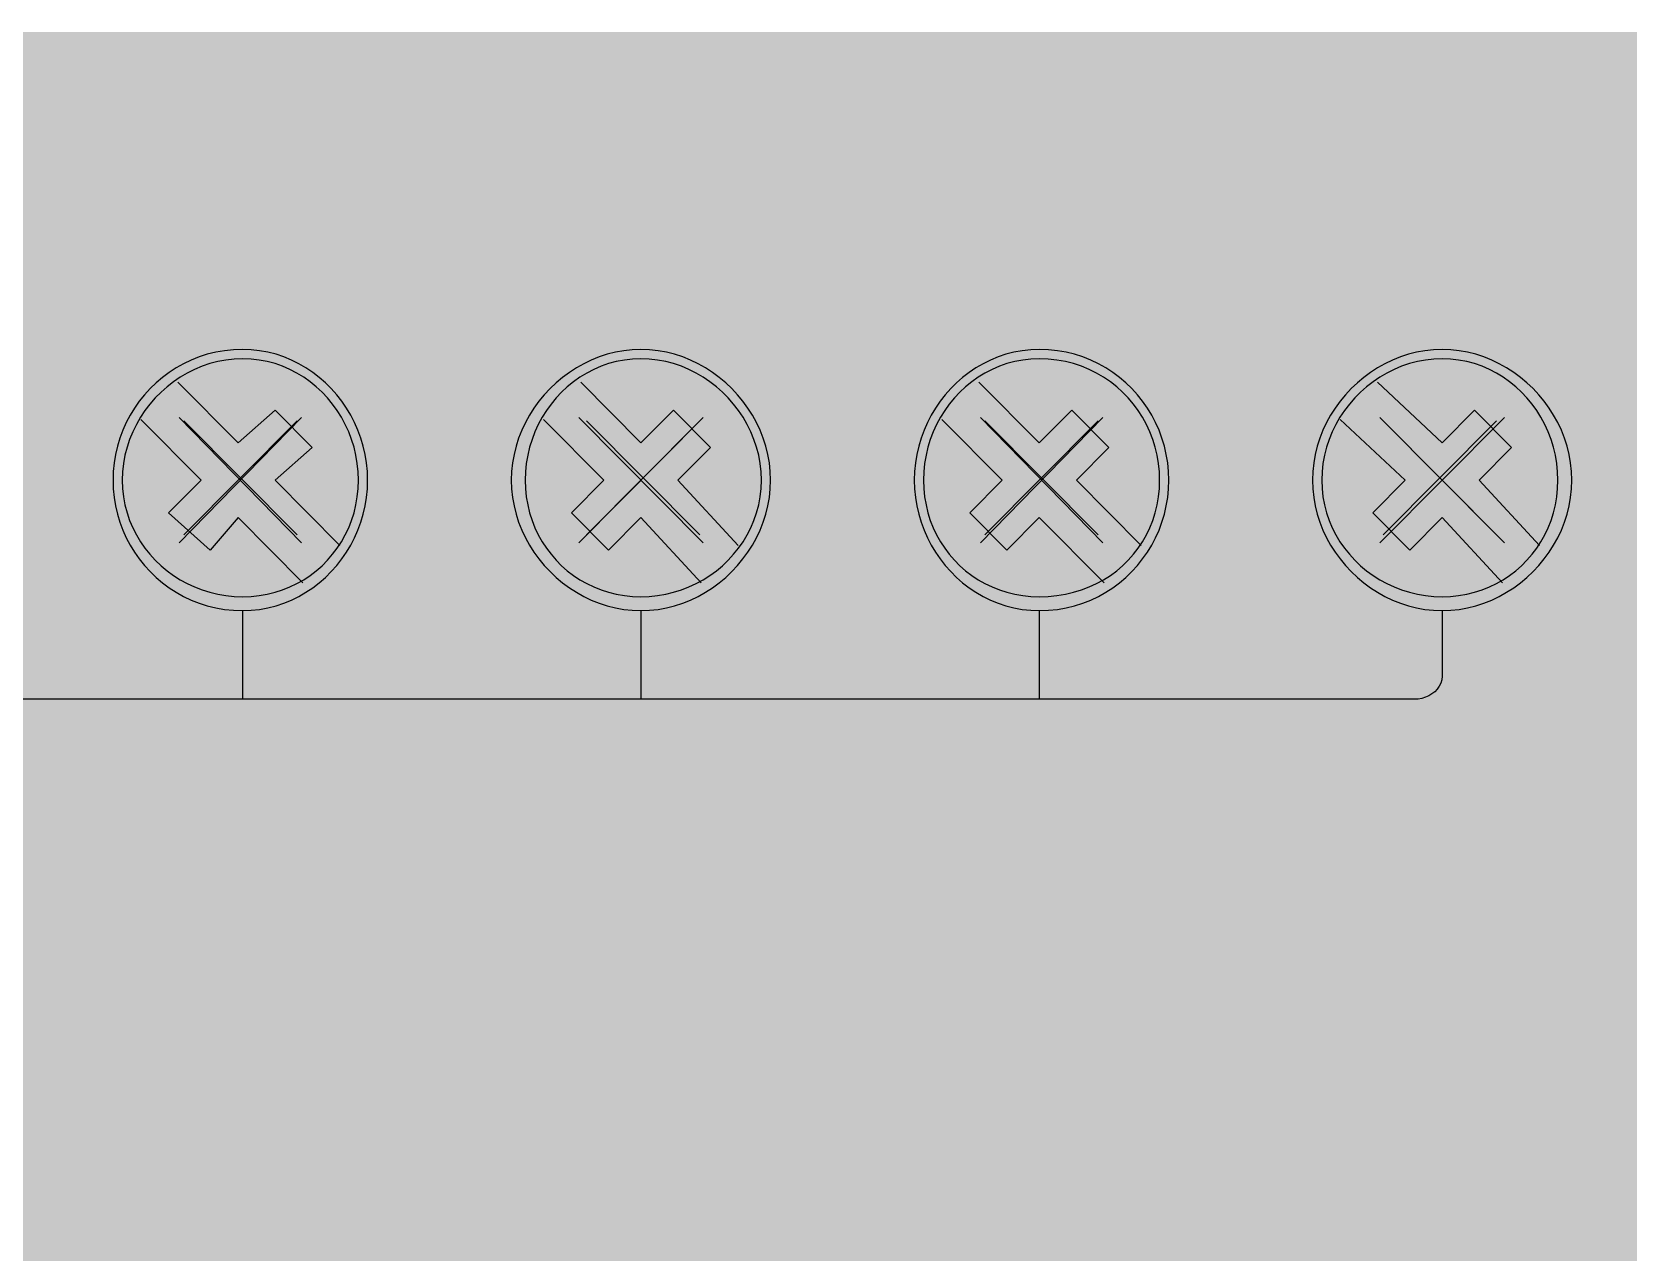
# Model space of a CAD drawing. Header units: millimetres. Extents: x 0 to 966, y -664 to 90.
# Drawn here: x 535.44 to 566.23, y -323.53 to -300 of the extents above; entities that cross this region are included whole.
import ezdxf

# ---------------------------------------------------------------- set-up
doc = ezdxf.new("R2010")
doc.units = ezdxf.units.MM
for name, color, linetype in [('HDL_BODY', 7, 'Continuous'), ('HDL_COLOUR', 7, 'Continuous'), ('HDL_DETAIL', 7, 'Continuous'), ('HDL_PRINT', 7, 'Continuous')]:
    doc.layers.add(name, color=color, linetype=linetype)

# ---------------------------------------------------------------- blocks, each defined once
blk = doc.blocks.new('M_DM06.1_FRONT')
at = {"layer": 'HDL_BODY', "true_color": 0x202126}
blk.add_hatch(color=250, dxfattribs=at).paths.add_polyline_path([(0, 0), (216, 0), (216, 90), (0, 90)])
at = {"layer": 'HDL_BODY', "true_color": 0x2a2a30}
blk.add_hatch(color=250, dxfattribs=at).paths.add_polyline_path([(0.4, 20.52), (215.6, 20.52), (215.6, 68.31), (0.4, 68.31)])
at = {"layer": 'HDL_COLOUR', "true_color": 0x1a332c}
for points in [[(41.919, 81.355), (41.914, 81.523), (41.897, 81.688), (41.871, 81.851), (41.834, 82.011), (41.787, 82.167), (41.731, 82.319), (41.666, 82.466), (41.592, 82.609), (41.51, 82.746), (41.42, 82.877), (41.322, 83.003), (41.216, 83.122), (41.104, 83.233), (40.985, 83.337), (40.86, 83.434), (40.729, 83.522), (40.592, 83.601), (40.45, 83.671), (40.303, 83.732), (40.152, 83.782), (39.996, 83.822), (39.836, 83.851), (39.673, 83.869), (39.507, 83.875), (39.33, 83.869), (39.158, 83.851), (38.989, 83.822), (38.826, 83.782), (38.667, 83.732), (38.514, 83.671), (38.366, 83.601), (38.224, 83.522), (38.088, 83.434), (37.959, 83.337), (37.837, 83.233), (37.721, 83.122), (37.614, 83.003), (37.514, 82.877), (37.422, 82.746), (37.338, 82.609), (37.263, 82.466), (37.197, 82.319), (37.141, 82.167), (37.093, 82.011), (37.056, 81.851), (37.029, 81.688), (37.013, 81.523), (37.008, 81.355), (37.013, 81.187), (37.029, 81.022), (37.056, 80.86), (37.093, 80.7), (37.141, 80.544), (37.197, 80.393), (37.263, 80.245), (37.338, 80.103), (37.422, 79.966), (37.514, 79.834), (37.614, 79.709), (37.721, 79.591), (37.837, 79.479), (37.959, 79.375), (38.088, 79.279), (38.224, 79.191), (38.366, 79.111), (38.514, 79.041), (38.667, 78.981), (38.826, 78.93), (38.989, 78.89), (39.158, 78.861), (39.33, 78.844), (39.507, 78.838), (39.673, 78.844), (39.836, 78.861), (39.996, 78.89), (40.152, 78.93), (40.303, 78.981), (40.45, 79.041), (40.592, 79.111), (40.729, 79.191), (40.86, 79.279), (40.985, 79.375), (41.104, 79.479), (41.216, 79.591), (41.322, 79.709), (41.42, 79.834), (41.51, 79.966), (41.592, 80.103), (41.666, 80.245), (41.731, 80.393), (41.787, 80.544), (41.834, 80.7), (41.871, 80.86), (41.897, 81.022), (41.914, 81.187), (41.919, 81.355)], [(49.692, 81.355), (49.686, 81.523), (49.669, 81.688), (49.64, 81.851), (49.6, 82.011), (49.55, 82.167), (49.49, 82.319), (49.42, 82.466), (49.342, 82.609), (49.254, 82.746), (49.159, 82.877), (49.055, 83.003), (48.944, 83.122), (48.826, 83.233), (48.702, 83.337), (48.571, 83.434), (48.435, 83.522), (48.293, 83.601), (48.147, 83.671), (47.996, 83.732), (47.841, 83.782), (47.683, 83.822), (47.521, 83.851), (47.356, 83.869), (47.19, 83.875), (47.023, 83.869), (46.859, 83.851), (46.698, 83.822), (46.54, 83.782), (46.385, 83.732), (46.234, 83.671), (46.088, 83.601), (45.947, 83.522), (45.811, 83.434), (45.68, 83.337), (45.556, 83.233), (45.438, 83.122), (45.327, 83.003), (45.224, 82.877), (45.128, 82.746), (45.041, 82.609), (44.962, 82.466), (44.893, 82.319), (44.832, 82.167), (44.782, 82.011), (44.743, 81.851), (44.714, 81.688), (44.696, 81.523), (44.69, 81.355), (44.696, 81.187), (44.714, 81.022), (44.743, 80.86), (44.782, 80.7), (44.832, 80.544), (44.893, 80.393), (44.962, 80.245), (45.041, 80.103), (45.128, 79.966), (45.224, 79.834), (45.327, 79.709), (45.438, 79.591), (45.556, 79.479), (45.68, 79.375), (45.811, 79.279), (45.947, 79.191), (46.088, 79.111), (46.234, 79.041), (46.385, 78.981), (46.54, 78.93), (46.698, 78.89), (46.859, 78.861), (47.023, 78.844), (47.19, 78.838), (47.356, 78.844), (47.521, 78.861), (47.683, 78.89), (47.841, 78.93), (47.996, 78.981), (48.147, 79.041), (48.293, 79.111), (48.435, 79.191), (48.571, 79.279), (48.702, 79.375), (48.826, 79.479), (48.944, 79.591), (49.055, 79.709), (49.159, 79.834), (49.254, 79.966), (49.342, 80.103), (49.42, 80.245), (49.49, 80.393), (49.55, 80.544), (49.6, 80.7), (49.64, 80.86), (49.669, 81.022), (49.686, 81.187), (49.692, 81.355)], [(57.375, 81.355), (57.369, 81.523), (57.353, 81.688), (57.326, 81.851), (57.289, 82.011), (57.242, 82.167), (57.185, 82.319), (57.119, 82.466), (57.045, 82.609), (56.961, 82.746), (56.869, 82.877), (56.769, 83.003), (56.661, 83.122), (56.546, 83.233), (56.424, 83.337), (56.294, 83.434), (56.159, 83.522), (56.017, 83.601), (55.869, 83.671), (55.716, 83.732), (55.557, 83.782), (55.393, 83.822), (55.225, 83.851), (55.052, 83.869), (54.875, 83.875), (54.709, 83.869), (54.546, 83.851), (54.387, 83.822), (54.231, 83.782), (54.079, 83.732), (53.932, 83.671), (53.79, 83.601), (53.654, 83.522), (53.523, 83.434), (53.397, 83.337), (53.278, 83.233), (53.166, 83.122), (53.061, 83.003), (52.963, 82.877), (52.873, 82.746), (52.791, 82.609), (52.717, 82.466), (52.652, 82.319), (52.595, 82.167), (52.549, 82.011), (52.512, 81.851), (52.485, 81.688), (52.469, 81.523), (52.463, 81.355), (52.469, 81.187), (52.485, 81.022), (52.512, 80.86), (52.549, 80.7), (52.595, 80.544), (52.652, 80.393), (52.717, 80.245), (52.791, 80.103), (52.873, 79.966), (52.963, 79.834), (53.061, 79.709), (53.166, 79.591), (53.278, 79.479), (53.397, 79.375), (53.523, 79.279), (53.654, 79.191), (53.79, 79.111), (53.932, 79.041), (54.079, 78.981), (54.231, 78.93), (54.387, 78.89), (54.546, 78.861), (54.709, 78.844), (54.875, 78.838), (55.052, 78.844), (55.225, 78.861), (55.393, 78.89), (55.557, 78.93), (55.716, 78.981), (55.869, 79.041), (56.017, 79.111), (56.159, 79.191), (56.294, 79.279), (56.424, 79.375), (56.546, 79.479), (56.661, 79.591), (56.769, 79.709), (56.869, 79.834), (56.961, 79.966), (57.045, 80.103), (57.119, 80.245), (57.185, 80.393), (57.242, 80.544), (57.289, 80.7), (57.326, 80.86), (57.353, 81.022), (57.369, 81.187), (57.375, 81.355)], [(65.148, 81.355), (65.142, 81.523), (65.124, 81.688), (65.096, 81.851), (65.056, 82.011), (65.006, 82.167), (64.946, 82.319), (64.876, 82.466), (64.797, 82.609), (64.71, 82.746), (64.614, 82.877), (64.511, 83.003), (64.4, 83.122), (64.282, 83.233), (64.158, 83.337), (64.027, 83.434), (63.891, 83.522), (63.749, 83.601), (63.603, 83.671), (63.452, 83.732), (63.297, 83.782), (63.138, 83.822), (62.977, 83.851), (62.812, 83.869), (62.646, 83.875), (62.479, 83.869), (62.315, 83.851), (62.154, 83.822), (61.996, 83.782), (61.841, 83.732), (61.69, 83.671), (61.544, 83.601), (61.402, 83.522), (61.266, 83.434), (61.136, 83.337), (61.011, 83.233), (60.894, 83.122), (60.783, 83.003), (60.679, 82.877), (60.584, 82.746), (60.496, 82.609), (60.418, 82.466), (60.348, 82.319), (60.288, 82.167), (60.238, 82.011), (60.198, 81.851), (60.17, 81.688), (60.152, 81.523), (60.146, 81.355), (60.152, 81.187), (60.17, 81.022), (60.198, 80.86), (60.238, 80.7), (60.288, 80.544), (60.348, 80.393), (60.418, 80.245), (60.496, 80.103), (60.584, 79.966), (60.679, 79.834), (60.783, 79.709), (60.894, 79.591), (61.011, 79.479), (61.136, 79.375), (61.266, 79.279), (61.402, 79.191), (61.544, 79.111), (61.69, 79.041), (61.841, 78.981), (61.996, 78.93), (62.154, 78.89), (62.315, 78.861), (62.479, 78.844), (62.646, 78.838), (62.812, 78.844), (62.977, 78.861), (63.138, 78.89), (63.297, 78.93), (63.452, 78.981), (63.603, 79.041), (63.749, 79.111), (63.891, 79.191), (64.027, 79.279), (64.158, 79.375), (64.282, 79.479), (64.4, 79.591), (64.511, 79.709), (64.614, 79.834), (64.71, 79.966), (64.797, 80.103), (64.876, 80.245), (64.946, 80.393), (65.006, 80.544), (65.056, 80.7), (65.096, 80.86), (65.124, 81.022), (65.142, 81.187), (65.148, 81.355)], [(41.741, 81.355), (41.736, 81.518), (41.72, 81.679), (41.693, 81.837), (41.656, 81.991), (41.609, 82.142), (41.553, 82.288), (41.488, 82.43), (41.415, 82.567), (41.333, 82.698), (41.243, 82.823), (41.145, 82.941), (41.04, 83.053), (40.928, 83.157), (40.81, 83.253), (40.685, 83.341), (40.555, 83.421), (40.419, 83.491), (40.278, 83.552), (40.132, 83.602), (39.982, 83.643), (39.827, 83.672), (39.669, 83.69), (39.507, 83.696), (39.345, 83.69), (39.185, 83.672), (39.029, 83.643), (38.875, 83.602), (38.726, 83.552), (38.581, 83.491), (38.44, 83.421), (38.305, 83.341), (38.175, 83.253), (38.051, 83.157), (37.933, 83.053), (37.823, 82.941), (37.719, 82.823), (37.624, 82.698), (37.537, 82.567), (37.458, 82.43), (37.388, 82.288), (37.328, 82.142), (37.278, 81.991), (37.238, 81.837), (37.209, 81.679), (37.191, 81.518), (37.185, 81.355), (37.191, 81.192), (37.209, 81.033), (37.238, 80.877), (37.278, 80.726), (37.328, 80.579), (37.388, 80.437), (37.458, 80.3), (37.537, 80.168), (37.624, 80.043), (37.719, 79.924), (37.823, 79.811), (37.933, 79.705), (38.051, 79.607), (38.175, 79.516), (38.305, 79.434), (38.44, 79.36), (38.581, 79.294), (38.726, 79.238), (38.875, 79.191), (39.029, 79.154), (39.185, 79.127), (39.345, 79.11), (39.507, 79.105), (39.669, 79.11), (39.827, 79.127), (39.982, 79.154), (40.132, 79.191), (40.278, 79.238), (40.419, 79.294), (40.555, 79.36), (40.685, 79.434), (40.81, 79.516), (40.928, 79.607), (41.04, 79.705), (41.145, 79.811), (41.243, 79.924), (41.333, 80.043), (41.415, 80.168), (41.488, 80.3), (41.553, 80.437), (41.609, 80.579), (41.656, 80.726), (41.693, 80.877), (41.72, 81.033), (41.736, 81.192), (41.741, 81.355)], [(49.514, 81.355), (49.508, 81.518), (49.491, 81.679), (49.462, 81.837), (49.422, 81.991), (49.371, 82.142), (49.311, 82.288), (49.241, 82.43), (49.163, 82.567), (49.075, 82.698), (48.979, 82.823), (48.876, 82.941), (48.765, 83.053), (48.647, 83.157), (48.523, 83.253), (48.393, 83.341), (48.258, 83.421), (48.117, 83.491), (47.971, 83.552), (47.822, 83.602), (47.668, 83.643), (47.512, 83.672), (47.352, 83.69), (47.19, 83.696), (47.029, 83.69), (46.871, 83.672), (46.716, 83.643), (46.566, 83.602), (46.421, 83.552), (46.28, 83.491), (46.144, 83.421), (46.014, 83.341), (45.889, 83.253), (45.771, 83.157), (45.659, 83.053), (45.555, 82.941), (45.457, 82.823), (45.367, 82.698), (45.285, 82.567), (45.211, 82.43), (45.147, 82.288), (45.091, 82.142), (45.044, 81.991), (45.007, 81.837), (44.98, 81.679), (44.964, 81.518), (44.959, 81.355), (44.964, 81.192), (44.98, 81.033), (45.007, 80.877), (45.044, 80.726), (45.091, 80.579), (45.147, 80.437), (45.211, 80.3), (45.285, 80.168), (45.367, 80.043), (45.457, 79.924), (45.555, 79.811), (45.659, 79.705), (45.771, 79.607), (45.889, 79.516), (46.014, 79.434), (46.144, 79.36), (46.28, 79.294), (46.421, 79.238), (46.566, 79.191), (46.716, 79.154), (46.871, 79.127), (47.029, 79.11), (47.19, 79.105), (47.352, 79.11), (47.512, 79.127), (47.668, 79.154), (47.822, 79.191), (47.971, 79.238), (48.117, 79.294), (48.258, 79.36), (48.393, 79.434), (48.523, 79.516), (48.647, 79.607), (48.765, 79.705), (48.876, 79.811), (48.979, 79.924), (49.075, 80.043), (49.163, 80.168), (49.241, 80.3), (49.311, 80.437), (49.371, 80.579), (49.422, 80.726), (49.462, 80.877), (49.491, 81.033), (49.508, 81.192), (49.514, 81.355)], [(57.197, 81.355), (57.192, 81.518), (57.175, 81.679), (57.148, 81.837), (57.111, 81.991), (57.064, 82.142), (57.008, 82.288), (56.942, 82.43), (56.867, 82.567), (56.783, 82.698), (56.691, 82.823), (56.591, 82.941), (56.483, 83.053), (56.368, 83.157), (56.246, 83.253), (56.117, 83.341), (55.981, 83.421), (55.839, 83.491), (55.692, 83.552), (55.538, 83.602), (55.38, 83.643), (55.216, 83.672), (55.048, 83.69), (54.875, 83.696), (54.714, 83.69), (54.556, 83.672), (54.401, 83.643), (54.251, 83.602), (54.105, 83.552), (53.964, 83.491), (53.828, 83.421), (53.697, 83.341), (53.573, 83.253), (53.454, 83.157), (53.342, 83.053), (53.238, 82.941), (53.14, 82.823), (53.05, 82.698), (52.968, 82.567), (52.894, 82.43), (52.829, 82.288), (52.773, 82.142), (52.727, 81.991), (52.69, 81.837), (52.663, 81.679), (52.647, 81.518), (52.641, 81.355), (52.647, 81.192), (52.663, 81.033), (52.69, 80.877), (52.727, 80.726), (52.773, 80.579), (52.829, 80.437), (52.894, 80.3), (52.968, 80.168), (53.05, 80.043), (53.14, 79.924), (53.238, 79.811), (53.342, 79.705), (53.454, 79.607), (53.573, 79.516), (53.697, 79.434), (53.828, 79.36), (53.964, 79.294), (54.105, 79.238), (54.251, 79.191), (54.401, 79.154), (54.556, 79.127), (54.714, 79.11), (54.875, 79.105), (55.048, 79.11), (55.216, 79.127), (55.38, 79.154), (55.538, 79.191), (55.692, 79.238), (55.839, 79.294), (55.981, 79.36), (56.117, 79.434), (56.246, 79.516), (56.368, 79.607), (56.483, 79.705), (56.591, 79.811), (56.691, 79.924), (56.783, 80.043), (56.867, 80.168), (56.942, 80.3), (57.008, 80.437), (57.064, 80.579), (57.111, 80.726), (57.148, 80.877), (57.175, 81.033), (57.192, 81.192), (57.197, 81.355)], [(64.88, 81.355), (64.874, 81.518), (64.858, 81.679), (64.831, 81.837), (64.794, 81.991), (64.748, 82.142), (64.692, 82.288), (64.627, 82.43), (64.553, 82.567), (64.471, 82.698), (64.381, 82.823), (64.283, 82.941), (64.179, 83.053), (64.067, 83.157), (63.948, 83.253), (63.824, 83.341), (63.693, 83.421), (63.557, 83.491), (63.416, 83.552), (63.27, 83.602), (63.12, 83.643), (62.965, 83.672), (62.807, 83.69), (62.646, 83.696), (62.484, 83.69), (62.324, 83.672), (62.168, 83.643), (62.015, 83.602), (61.865, 83.552), (61.72, 83.491), (61.58, 83.421), (61.444, 83.341), (61.314, 83.253), (61.19, 83.157), (61.073, 83.053), (60.962, 82.941), (60.859, 82.823), (60.763, 82.698), (60.676, 82.567), (60.597, 82.43), (60.527, 82.288), (60.467, 82.142), (60.416, 81.991), (60.377, 81.837), (60.348, 81.679), (60.33, 81.518), (60.324, 81.355), (60.33, 81.192), (60.348, 81.033), (60.377, 80.877), (60.416, 80.726), (60.467, 80.579), (60.527, 80.437), (60.597, 80.3), (60.676, 80.168), (60.763, 80.043), (60.859, 79.924), (60.962, 79.811), (61.073, 79.705), (61.19, 79.607), (61.314, 79.516), (61.444, 79.434), (61.58, 79.36), (61.72, 79.294), (61.865, 79.238), (62.015, 79.191), (62.168, 79.154), (62.324, 79.127), (62.484, 79.11), (62.646, 79.105), (62.807, 79.11), (62.965, 79.127), (63.12, 79.154), (63.27, 79.191), (63.416, 79.238), (63.557, 79.294), (63.693, 79.36), (63.824, 79.434), (63.948, 79.516), (64.067, 79.607), (64.179, 79.705), (64.283, 79.811), (64.381, 79.924), (64.471, 80.043), (64.553, 80.168), (64.627, 80.3), (64.692, 80.437), (64.748, 80.579), (64.794, 80.726), (64.831, 80.877), (64.858, 81.033), (64.874, 81.192), (64.88, 81.355)]]:
    blk.add_hatch(color=250, dxfattribs=at).paths.add_polyline_path(points)
at = {"layer": 'HDL_COLOUR', "true_color": 0x9ea4a8}
for points in [[(41.183, 81.356), (41.168, 81.586), (41.124, 81.813), (41.052, 82.031), (40.952, 82.238), (40.827, 82.43), (40.679, 82.603), (40.51, 82.755), (40.323, 82.883), (40.121, 82.985), (39.908, 83.059), (39.688, 83.104), (39.463, 83.119), (39.239, 83.104), (39.019, 83.059), (38.806, 82.985), (38.604, 82.883), (38.417, 82.755), (38.248, 82.603), (38.1, 82.43), (37.975, 82.238), (37.875, 82.031), (37.803, 81.813), (37.759, 81.586), (37.744, 81.356), (37.759, 81.126), (37.803, 80.9), (37.875, 80.682), (37.975, 80.475), (38.1, 80.283), (38.248, 80.11), (38.417, 79.958), (38.604, 79.829), (38.806, 79.727), (39.019, 79.653), (39.239, 79.608), (39.463, 79.593), (39.688, 79.608), (39.908, 79.653), (40.121, 79.727), (40.323, 79.829), (40.51, 79.958), (40.679, 80.11), (40.827, 80.283), (40.952, 80.475), (41.052, 80.682), (41.124, 80.9), (41.168, 81.126)], [(41.058, 81.4), (41.044, 81.61), (41.004, 81.816), (40.937, 82.015), (40.844, 82.204), (40.728, 82.378), (40.591, 82.537), (40.434, 82.675), (40.261, 82.792), (40.074, 82.885), (39.876, 82.952), (39.672, 82.993), (39.463, 83.007), (39.255, 82.993), (39.051, 82.952), (38.853, 82.885), (38.666, 82.792), (38.493, 82.675), (38.336, 82.537), (38.198, 82.378), (38.083, 82.204), (37.99, 82.015), (37.923, 81.816), (37.883, 81.61), (37.869, 81.4), (37.883, 81.191), (37.923, 80.984), (37.99, 80.785), (38.083, 80.597), (38.198, 80.422), (38.336, 80.264), (38.493, 80.126), (38.666, 80.009), (38.853, 79.916), (39.051, 79.848), (39.255, 79.807), (39.463, 79.793), (39.672, 79.807), (39.876, 79.848), (40.074, 79.916), (40.261, 80.009), (40.434, 80.126), (40.591, 80.264), (40.728, 80.422), (40.844, 80.597), (40.937, 80.785), (41.004, 80.984), (41.044, 81.191)], [(48.942, 81.356), (48.927, 81.586), (48.882, 81.813), (48.809, 82.031), (48.707, 82.238), (48.58, 82.43), (48.429, 82.603), (48.257, 82.755), (48.067, 82.883), (47.861, 82.985), (47.644, 83.059), (47.42, 83.104), (47.191, 83.119), (46.963, 83.104), (46.738, 83.059), (46.521, 82.985), (46.316, 82.883), (46.125, 82.755), (45.953, 82.603), (45.802, 82.43), (45.675, 82.238), (45.574, 82.031), (45.5, 81.813), (45.456, 81.586), (45.441, 81.356), (45.456, 81.126), (45.5, 80.9), (45.574, 80.682), (45.675, 80.475), (45.802, 80.283), (45.953, 80.11), (46.125, 79.958), (46.316, 79.829), (46.521, 79.727), (46.738, 79.653), (46.963, 79.608), (47.191, 79.593), (47.42, 79.608), (47.644, 79.653), (47.861, 79.727), (48.067, 79.829), (48.257, 79.958), (48.429, 80.11), (48.58, 80.283), (48.707, 80.475), (48.809, 80.682), (48.882, 80.9), (48.927, 81.126)], [(48.831, 81.4), (48.817, 81.61), (48.777, 81.816), (48.71, 82.015), (48.617, 82.204), (48.502, 82.378), (48.364, 82.537), (48.207, 82.675), (48.034, 82.792), (47.847, 82.885), (47.649, 82.952), (47.445, 82.993), (47.237, 83.007), (47.028, 82.993), (46.824, 82.952), (46.626, 82.885), (46.439, 82.792), (46.266, 82.675), (46.109, 82.537), (45.971, 82.378), (45.856, 82.204), (45.763, 82.015), (45.696, 81.816), (45.656, 81.61), (45.642, 81.4), (45.656, 81.191), (45.696, 80.984), (45.763, 80.785), (45.856, 80.597), (45.971, 80.422), (46.109, 80.264), (46.266, 80.126), (46.439, 80.009), (46.626, 79.916), (46.824, 79.848), (47.028, 79.807), (47.237, 79.793), (47.445, 79.807), (47.649, 79.848), (47.847, 79.916), (48.034, 80.009), (48.207, 80.126), (48.364, 80.264), (48.502, 80.422), (48.617, 80.597), (48.71, 80.785), (48.777, 80.984), (48.817, 81.191)], [(56.638, 81.356), (56.624, 81.586), (56.58, 81.813), (56.507, 82.031), (56.408, 82.238), (56.283, 82.43), (56.135, 82.603), (55.966, 82.755), (55.779, 82.883), (55.577, 82.985), (55.364, 83.059), (55.144, 83.104), (54.919, 83.119), (54.695, 83.104), (54.474, 83.059), (54.261, 82.985), (54.06, 82.883), (53.873, 82.755), (53.704, 82.603), (53.555, 82.43), (53.43, 82.238), (53.331, 82.031), (53.259, 81.813), (53.215, 81.586), (53.2, 81.356), (53.215, 81.126), (53.259, 80.9), (53.331, 80.682), (53.43, 80.475), (53.555, 80.283), (53.704, 80.11), (53.873, 79.958), (54.06, 79.829), (54.261, 79.727), (54.474, 79.653), (54.695, 79.608), (54.919, 79.593), (55.144, 79.608), (55.364, 79.653), (55.577, 79.727), (55.779, 79.829), (55.966, 79.958), (56.135, 80.11), (56.283, 80.283), (56.408, 80.475), (56.507, 80.682), (56.58, 80.9), (56.624, 81.126)], [(56.514, 81.4), (56.5, 81.61), (56.459, 81.816), (56.392, 82.015), (56.3, 82.204), (56.184, 82.378), (56.047, 82.537), (55.89, 82.675), (55.716, 82.792), (55.529, 82.885), (55.332, 82.952), (55.127, 82.993), (54.919, 83.007), (54.711, 82.993), (54.506, 82.952), (54.309, 82.885), (54.122, 82.792), (53.948, 82.675), (53.792, 82.537), (53.654, 82.378), (53.538, 82.204), (53.446, 82.015), (53.379, 81.816), (53.338, 81.61), (53.325, 81.4), (53.338, 81.191), (53.379, 80.984), (53.446, 80.785), (53.538, 80.597), (53.654, 80.422), (53.792, 80.264), (53.948, 80.126), (54.122, 80.009), (54.309, 79.916), (54.506, 79.848), (54.711, 79.807), (54.919, 79.793), (55.127, 79.807), (55.332, 79.848), (55.529, 79.916), (55.716, 80.009), (55.89, 80.126), (56.047, 80.264), (56.184, 80.422), (56.3, 80.597), (56.392, 80.785), (56.459, 80.984), (56.5, 81.191)], [(64.398, 81.356), (64.383, 81.586), (64.338, 81.813), (64.264, 82.031), (64.163, 82.238), (64.036, 82.43), (63.885, 82.603), (63.713, 82.755), (63.522, 82.883), (63.317, 82.985), (63.1, 83.059), (62.876, 83.104), (62.647, 83.119), (62.418, 83.104), (62.194, 83.059), (61.977, 82.985), (61.772, 82.883), (61.581, 82.755), (61.409, 82.603), (61.258, 82.43), (61.131, 82.238), (61.03, 82.031), (60.956, 81.813), (60.911, 81.586), (60.896, 81.356), (60.911, 81.126), (60.956, 80.9), (61.03, 80.682), (61.131, 80.475), (61.258, 80.283), (61.409, 80.11), (61.581, 79.958), (61.772, 79.829), (61.977, 79.727), (62.194, 79.653), (62.418, 79.608), (62.647, 79.593), (62.876, 79.608), (63.1, 79.653), (63.317, 79.727), (63.522, 79.829), (63.713, 79.958), (63.885, 80.11), (64.036, 80.283), (64.163, 80.475), (64.264, 80.682), (64.338, 80.9), (64.383, 81.126)], [(64.196, 81.4), (64.183, 81.61), (64.142, 81.816), (64.075, 82.015), (63.983, 82.204), (63.867, 82.378), (63.729, 82.537), (63.572, 82.675), (63.399, 82.792), (63.212, 82.885), (63.014, 82.952), (62.81, 82.993), (62.602, 83.007), (62.394, 82.993), (62.189, 82.952), (61.992, 82.885), (61.804, 82.792), (61.631, 82.675), (61.474, 82.537), (61.337, 82.378), (61.221, 82.204), (61.129, 82.015), (61.062, 81.816), (61.021, 81.61), (61.007, 81.4), (61.021, 81.191), (61.062, 80.984), (61.129, 80.785), (61.221, 80.597), (61.337, 80.422), (61.474, 80.264), (61.631, 80.126), (61.804, 80.009), (61.992, 79.916), (62.189, 79.848), (62.394, 79.807), (62.602, 79.793), (62.81, 79.807), (63.014, 79.848), (63.212, 79.916), (63.399, 80.009), (63.572, 80.126), (63.729, 80.264), (63.867, 80.422), (63.983, 80.597), (64.075, 80.785), (64.142, 80.984), (64.183, 81.191)]]:
    blk.add_hatch(color=253, dxfattribs=at).paths.add_polyline_path(points)
at = {"layer": 'HDL_PRINT', "true_color": 0xdee1e9}
h = blk.add_hatch(color=254, dxfattribs=at)
h.paths.add_polyline_path([(35.934, 73.979), (36.739, 76.047), (37.008, 76.047), (37.9, 73.979), (37.541, 73.979), (37.276, 74.608), (36.471, 74.608), (36.203, 73.979), (35.934, 73.979)])
h.paths.add_polyline_path([(36.558, 74.787), (37.276, 74.787), (37.008, 75.419), (36.978, 75.456), (36.954, 75.499), (36.934, 75.547), (36.917, 75.597), (36.9, 75.647), (36.88, 75.695), (36.857, 75.739), (36.827, 75.777), (36.827, 75.739), (36.825, 75.695), (36.822, 75.647), (36.816, 75.597), (36.805, 75.547), (36.79, 75.499), (36.768, 75.456), (36.739, 75.419), (36.558, 74.787)])
for points in [[(38.168, 73.888), (38.793, 76.047), (38.97, 76.047), (38.437, 73.888), (38.168, 73.888)], [(41.383, 73.888), (42.01, 76.047), (42.188, 76.047), (41.563, 73.888), (41.383, 73.888)], [(44.154, 74.699), (44.422, 74.608), (44.395, 74.554), (44.367, 74.5), (44.339, 74.446), (44.309, 74.392), (44.276, 74.338), (44.241, 74.284), (44.203, 74.229), (44.161, 74.175), (44.115, 74.121), (44.063, 74.067), (44.03, 74.038), (43.991, 74.009), (43.945, 73.982), (43.892, 73.957), (43.832, 73.934), (43.766, 73.915), (43.694, 73.901), (43.615, 73.892), (43.529, 73.888), (43.469, 73.892), (43.409, 73.901), (43.349, 73.915), (43.29, 73.934), (43.23, 73.957), (43.171, 73.982), (43.111, 74.009), (43.052, 74.038), (42.993, 74.067), (42.959, 74.102), (42.925, 74.137), (42.892, 74.174), (42.859, 74.214), (42.825, 74.258), (42.792, 74.308), (42.758, 74.365), (42.724, 74.429), (42.694, 74.489), (42.665, 74.548), (42.638, 74.608), (42.613, 74.668), (42.591, 74.727), (42.572, 74.787), (42.558, 74.847), (42.55, 74.907), (42.546, 74.966), (42.549, 75.045), (42.556, 75.119), (42.568, 75.188), (42.583, 75.254), (42.601, 75.316), (42.623, 75.376), (42.646, 75.434), (42.671, 75.489), (42.697, 75.544), (42.724, 75.598), (42.755, 75.63), (42.785, 75.668), (42.817, 75.71), (42.851, 75.755), (42.888, 75.799), (42.929, 75.844), (42.974, 75.886), (43.024, 75.924), (43.08, 75.956), (43.118, 75.986), (43.163, 76.009), (43.214, 76.025), (43.271, 76.036), (43.332, 76.042), (43.396, 76.046), (43.462, 76.047), (43.529, 76.047), (43.612, 76.047), (43.683, 76.045), (43.746, 76.041), (43.803, 76.031), (43.855, 76.017), (43.905, 75.994), (43.955, 75.963), (44.007, 75.921), (44.063, 75.868), (44.12, 75.837), (44.17, 75.805), (44.213, 75.77), (44.249, 75.731), (44.279, 75.686), (44.302, 75.634), (44.318, 75.573), (44.328, 75.501), (44.331, 75.419), (44.063, 75.419), (44.058, 75.461), (44.044, 75.51), (44.022, 75.561), (43.993, 75.608), (43.96, 75.648), (43.924, 75.676), (43.885, 75.686), (43.851, 75.72), (43.816, 75.753), (43.78, 75.784), (43.74, 75.811), (43.696, 75.834), (43.647, 75.852), (43.592, 75.864), (43.529, 75.868), (43.466, 75.864), (43.41, 75.852), (43.36, 75.834), (43.316, 75.811), (43.276, 75.784), (43.239, 75.753), (43.205, 75.72), (43.171, 75.686), (43.132, 75.648), (43.094, 75.61), (43.055, 75.572), (43.017, 75.533), (42.979, 75.495), (42.941, 75.457), (42.902, 75.419), (42.902, 75.354), (42.902, 75.297), (42.902, 75.244), (42.902, 75.192), (42.902, 75.141), (42.902, 75.088), (42.902, 75.031), (42.902, 74.966), (42.902, 74.929), (42.902, 74.885), (42.902, 74.833), (42.902, 74.777), (42.902, 74.716), (42.902, 74.652), (42.902, 74.585), (42.902, 74.517), (42.941, 74.479), (42.979, 74.441), (43.017, 74.402), (43.055, 74.364), (43.094, 74.325), (43.132, 74.286), (43.171, 74.247), (43.208, 74.218), (43.252, 74.196), (43.3, 74.18), (43.35, 74.17), (43.4, 74.163), (43.448, 74.16), (43.492, 74.159), (43.529, 74.159), (43.592, 74.162), (43.647, 74.172), (43.696, 74.187), (43.74, 74.203), (43.78, 74.219), (43.816, 74.233), (43.851, 74.243), (43.885, 74.247), (43.915, 74.28), (43.945, 74.32), (43.975, 74.364), (44.005, 74.413), (44.034, 74.465), (44.064, 74.521), (44.094, 74.579), (44.123, 74.639), (44.154, 74.699)], [(44.778, 73.888), (45.405, 76.047), (45.583, 76.047), (44.959, 73.888), (44.778, 73.888)], [(47.995, 73.888), (48.619, 76.047), (48.8, 76.047), (48.263, 73.888), (47.995, 73.888)], [(49.337, 73.979), (49.337, 76.047), (50.853, 76.047), (50.853, 75.777), (49.602, 75.777), (49.602, 75.148), (50.766, 75.148), (50.766, 74.878), (49.602, 74.878), (49.602, 74.247), (50.853, 74.247), (50.853, 73.979), (49.337, 73.979)], [(51.299, 73.888), (51.836, 76.047), (52.105, 76.047), (51.48, 73.888), (51.299, 73.888)], [(52.463, 73.979), (52.463, 76.047), (53.802, 76.047), (53.802, 75.777), (52.729, 75.777), (52.729, 75.148), (53.624, 75.148), (53.624, 74.878), (52.729, 74.878), (52.729, 73.979), (52.463, 73.979)]]:
    blk.add_hatch(color=254, dxfattribs=at).paths.add_polyline_path(points)
h = blk.add_hatch(color=254, dxfattribs=at)
h.paths.add_polyline_path([(39.42, 73.979), (39.42, 76.047), (40.222, 76.047), (40.285, 76.043), (40.341, 76.033), (40.391, 76.018), (40.435, 76.002), (40.475, 75.985), (40.512, 75.97), (40.547, 75.96), (40.581, 75.956), (40.618, 75.951), (40.656, 75.937), (40.694, 75.914), (40.733, 75.886), (40.771, 75.852), (40.81, 75.816), (40.849, 75.777), (40.854, 75.738), (40.866, 75.7), (40.883, 75.661), (40.902, 75.623), (40.919, 75.584), (40.932, 75.546), (40.936, 75.507), (40.932, 75.469), (40.919, 75.431), (40.902, 75.392), (40.883, 75.353), (40.866, 75.315), (40.854, 75.276), (40.849, 75.237), (40.819, 75.204), (40.794, 75.171), (40.771, 75.141), (40.748, 75.114), (40.72, 75.091), (40.685, 75.073), (40.639, 75.061), (40.581, 75.057), (40.643, 75.053), (40.699, 75.042), (40.748, 75.024), (40.792, 75.001), (40.832, 74.974), (40.869, 74.943), (40.903, 74.911), (40.936, 74.878), (40.94, 74.844), (40.95, 74.809), (40.965, 74.772), (40.982, 74.732), (40.998, 74.687), (41.013, 74.637), (41.023, 74.581), (41.027, 74.517), (41.027, 74.479), (41.025, 74.441), (41.02, 74.402), (41.01, 74.364), (40.994, 74.325), (40.97, 74.286), (40.936, 74.247), (40.929, 74.24), (40.91, 74.22), (40.881, 74.191), (40.845, 74.154), (40.803, 74.112), (40.758, 74.067), (40.751, 74.061), (40.732, 74.045), (40.702, 74.023), (40.666, 74.002), (40.624, 73.986), (40.581, 73.979), (40.542, 73.979), (40.502, 73.979), (40.458, 73.979), (40.41, 73.979), (40.356, 73.979), (40.294, 73.979), (40.222, 73.979), (39.42, 73.979)])
h.paths.add_polyline_path([(39.688, 75.148), (40.134, 75.148), (40.216, 75.148), (40.283, 75.148), (40.335, 75.148), (40.373, 75.148), (40.395, 75.148), (40.403, 75.148), (40.446, 75.186), (40.488, 75.21), (40.524, 75.226), (40.554, 75.233), (40.573, 75.236), (40.581, 75.237), (40.587, 75.282), (40.603, 75.324), (40.624, 75.362), (40.645, 75.392), (40.662, 75.412), (40.668, 75.419), (40.662, 75.463), (40.645, 75.504), (40.624, 75.541), (40.603, 75.571), (40.587, 75.591), (40.581, 75.598), (40.574, 75.635), (40.557, 75.663), (40.535, 75.686), (40.514, 75.71), (40.497, 75.738), (40.49, 75.777), (40.452, 75.777), (40.412, 75.777), (40.369, 75.777), (40.322, 75.777), (40.267, 75.777), (40.205, 75.777), (40.134, 75.777), (39.688, 75.777), (39.688, 75.148)])
h.paths.add_polyline_path([(39.688, 74.159), (40.222, 74.159), (40.267, 74.165), (40.309, 74.181), (40.346, 74.203), (40.376, 74.224), (40.396, 74.24), (40.403, 74.247), (40.455, 74.247), (40.503, 74.247), (40.543, 74.247), (40.57, 74.247), (40.581, 74.247), (40.587, 74.285), (40.603, 74.314), (40.624, 74.338), (40.645, 74.361), (40.662, 74.39), (40.668, 74.429), (40.758, 74.517), (40.753, 74.556), (40.741, 74.595), (40.723, 74.634), (40.704, 74.672), (40.686, 74.711), (40.673, 74.749), (40.668, 74.787), (40.661, 74.794), (40.642, 74.811), (40.613, 74.833), (40.576, 74.855), (40.535, 74.872), (40.49, 74.878), (40.446, 74.878), (40.402, 74.878), (40.357, 74.878), (40.312, 74.878), (40.267, 74.878), (40.222, 74.878), (39.688, 74.878), (39.688, 74.159)])
h = blk.add_hatch(color=254, dxfattribs=at)
h.paths.add_polyline_path([(46.119, 73.979), (46.119, 76.047), (46.744, 76.047), (46.811, 76.047), (46.877, 76.046), (46.941, 76.042), (47.002, 76.036), (47.058, 76.025), (47.109, 76.009), (47.153, 75.986), (47.19, 75.956), (47.229, 75.956), (47.267, 75.954), (47.306, 75.949), (47.344, 75.94), (47.383, 75.924), (47.42, 75.901), (47.458, 75.868), (47.492, 75.83), (47.526, 75.786), (47.56, 75.738), (47.593, 75.687), (47.627, 75.637), (47.66, 75.589), (47.694, 75.545), (47.726, 75.507), (47.73, 75.447), (47.738, 75.387), (47.75, 75.328), (47.764, 75.268), (47.779, 75.208), (47.793, 75.148), (47.806, 75.087), (47.814, 75.027), (47.817, 74.966), (47.812, 74.924), (47.799, 74.873), (47.781, 74.817), (47.762, 74.76), (47.744, 74.703), (47.731, 74.652), (47.726, 74.608), (47.723, 74.545), (47.711, 74.489), (47.694, 74.439), (47.671, 74.394), (47.645, 74.354), (47.615, 74.316), (47.582, 74.281), (47.549, 74.247), (47.541, 74.24), (47.522, 74.22), (47.492, 74.191), (47.456, 74.154), (47.414, 74.112), (47.371, 74.067), (47.364, 74.061), (47.344, 74.045), (47.314, 74.023), (47.277, 74.002), (47.235, 73.986), (47.19, 73.979), (47.119, 73.979), (47.057, 73.979), (47.004, 73.979), (46.956, 73.979), (46.913, 73.979), (46.873, 73.979), (46.834, 73.979), (46.119, 73.979)])
h.paths.add_polyline_path([(46.388, 74.247), (46.834, 74.247), (46.879, 74.247), (46.924, 74.247), (46.968, 74.247), (47.013, 74.247), (47.057, 74.247), (47.102, 74.247), (47.146, 74.253), (47.187, 74.27), (47.224, 74.292), (47.254, 74.314), (47.273, 74.331), (47.28, 74.338), (47.314, 74.377), (47.34, 74.415), (47.361, 74.454), (47.38, 74.492), (47.4, 74.531), (47.425, 74.569), (47.458, 74.608), (47.458, 74.652), (47.458, 74.703), (47.458, 74.76), (47.458, 74.817), (47.458, 74.873), (47.458, 74.924), (47.458, 74.966), (47.458, 75.053), (47.457, 75.133), (47.455, 75.207), (47.45, 75.274), (47.443, 75.334), (47.432, 75.388), (47.417, 75.434), (47.397, 75.474), (47.371, 75.507), (47.332, 75.546), (47.293, 75.584), (47.255, 75.623), (47.216, 75.661), (47.178, 75.7), (47.14, 75.738), (47.102, 75.777), (47.092, 75.777), (47.063, 75.777), (47.018, 75.777), (46.961, 75.777), (46.894, 75.777), (46.82, 75.777), (46.744, 75.777), (46.388, 75.777), (46.388, 74.247)])
at = {"layer": 'HDL_DETAIL', "color": 251, "true_color": 0x52555c}
for points in [[(41.919, 81.355), (41.914, 81.523), (41.897, 81.688), (41.871, 81.851), (41.834, 82.011), (41.787, 82.167), (41.731, 82.319), (41.666, 82.466), (41.592, 82.609), (41.51, 82.746), (41.42, 82.877), (41.322, 83.003), (41.216, 83.122), (41.104, 83.233), (40.985, 83.337), (40.86, 83.434), (40.729, 83.522), (40.592, 83.601), (40.45, 83.671), (40.303, 83.732), (40.152, 83.782), (39.996, 83.822), (39.836, 83.851), (39.673, 83.869), (39.507, 83.875), (39.33, 83.869), (39.158, 83.851), (38.989, 83.822), (38.826, 83.782), (38.667, 83.732), (38.514, 83.671), (38.366, 83.601), (38.224, 83.522), (38.088, 83.434), (37.959, 83.337), (37.837, 83.233), (37.721, 83.122), (37.614, 83.003), (37.514, 82.877), (37.422, 82.746), (37.338, 82.609), (37.263, 82.466), (37.197, 82.319), (37.141, 82.167), (37.093, 82.011), (37.056, 81.851), (37.029, 81.688), (37.013, 81.523), (37.008, 81.355), (37.013, 81.187), (37.029, 81.022), (37.056, 80.86), (37.093, 80.7), (37.141, 80.544), (37.197, 80.393), (37.263, 80.245), (37.338, 80.103), (37.422, 79.966), (37.514, 79.834), (37.614, 79.709), (37.721, 79.591), (37.837, 79.479), (37.959, 79.375), (38.088, 79.279), (38.224, 79.191), (38.366, 79.111), (38.514, 79.041), (38.667, 78.981), (38.826, 78.93), (38.989, 78.89), (39.158, 78.861), (39.33, 78.844), (39.507, 78.838), (39.673, 78.844), (39.836, 78.861), (39.996, 78.89), (40.152, 78.93), (40.303, 78.981), (40.45, 79.041), (40.592, 79.111), (40.729, 79.191), (40.86, 79.279), (40.985, 79.375), (41.104, 79.479), (41.216, 79.591), (41.322, 79.709), (41.42, 79.834), (41.51, 79.966), (41.592, 80.103), (41.666, 80.245), (41.731, 80.393), (41.787, 80.544), (41.834, 80.7), (41.871, 80.86), (41.897, 81.022), (41.914, 81.187), (41.919, 81.355)], [(49.692, 81.355), (49.686, 81.523), (49.669, 81.688), (49.64, 81.851), (49.6, 82.011), (49.55, 82.167), (49.49, 82.319), (49.42, 82.466), (49.342, 82.609), (49.254, 82.746), (49.159, 82.877), (49.055, 83.003), (48.944, 83.122), (48.826, 83.233), (48.702, 83.337), (48.571, 83.434), (48.435, 83.522), (48.293, 83.601), (48.147, 83.671), (47.996, 83.732), (47.841, 83.782), (47.683, 83.822), (47.521, 83.851), (47.356, 83.869), (47.19, 83.875), (47.023, 83.869), (46.859, 83.851), (46.698, 83.822), (46.54, 83.782), (46.385, 83.732), (46.234, 83.671), (46.088, 83.601), (45.947, 83.522), (45.811, 83.434), (45.68, 83.337), (45.556, 83.233), (45.438, 83.122), (45.327, 83.003), (45.224, 82.877), (45.128, 82.746), (45.041, 82.609), (44.962, 82.466), (44.893, 82.319), (44.832, 82.167), (44.782, 82.011), (44.743, 81.851), (44.714, 81.688), (44.696, 81.523), (44.69, 81.355), (44.696, 81.187), (44.714, 81.022), (44.743, 80.86), (44.782, 80.7), (44.832, 80.544), (44.893, 80.393), (44.962, 80.245), (45.041, 80.103), (45.128, 79.966), (45.224, 79.834), (45.327, 79.709), (45.438, 79.591), (45.556, 79.479), (45.68, 79.375), (45.811, 79.279), (45.947, 79.191), (46.088, 79.111), (46.234, 79.041), (46.385, 78.981), (46.54, 78.93), (46.698, 78.89), (46.859, 78.861), (47.023, 78.844), (47.19, 78.838), (47.356, 78.844), (47.521, 78.861), (47.683, 78.89), (47.841, 78.93), (47.996, 78.981), (48.147, 79.041), (48.293, 79.111), (48.435, 79.191), (48.571, 79.279), (48.702, 79.375), (48.826, 79.479), (48.944, 79.591), (49.055, 79.709), (49.159, 79.834), (49.254, 79.966), (49.342, 80.103), (49.42, 80.245), (49.49, 80.393), (49.55, 80.544), (49.6, 80.7), (49.64, 80.86), (49.669, 81.022), (49.686, 81.187), (49.692, 81.355)], [(57.375, 81.355), (57.369, 81.523), (57.353, 81.688), (57.326, 81.851), (57.289, 82.011), (57.242, 82.167), (57.185, 82.319), (57.119, 82.466), (57.045, 82.609), (56.961, 82.746), (56.869, 82.877), (56.769, 83.003), (56.661, 83.122), (56.546, 83.233), (56.424, 83.337), (56.294, 83.434), (56.159, 83.522), (56.017, 83.601), (55.869, 83.671), (55.716, 83.732), (55.557, 83.782), (55.393, 83.822), (55.225, 83.851), (55.052, 83.869), (54.875, 83.875), (54.709, 83.869), (54.546, 83.851), (54.387, 83.822), (54.231, 83.782), (54.079, 83.732), (53.932, 83.671), (53.79, 83.601), (53.654, 83.522), (53.523, 83.434), (53.397, 83.337), (53.278, 83.233), (53.166, 83.122), (53.061, 83.003), (52.963, 82.877), (52.873, 82.746), (52.791, 82.609), (52.717, 82.466), (52.652, 82.319), (52.595, 82.167), (52.549, 82.011), (52.512, 81.851), (52.485, 81.688), (52.469, 81.523), (52.463, 81.355), (52.469, 81.187), (52.485, 81.022), (52.512, 80.86), (52.549, 80.7), (52.595, 80.544), (52.652, 80.393), (52.717, 80.245), (52.791, 80.103), (52.873, 79.966), (52.963, 79.834), (53.061, 79.709), (53.166, 79.591), (53.278, 79.479), (53.397, 79.375), (53.523, 79.279), (53.654, 79.191), (53.79, 79.111), (53.932, 79.041), (54.079, 78.981), (54.231, 78.93), (54.387, 78.89), (54.546, 78.861), (54.709, 78.844), (54.875, 78.838), (55.052, 78.844), (55.225, 78.861), (55.393, 78.89), (55.557, 78.93), (55.716, 78.981), (55.869, 79.041), (56.017, 79.111), (56.159, 79.191), (56.294, 79.279), (56.424, 79.375), (56.546, 79.479), (56.661, 79.591), (56.769, 79.709), (56.869, 79.834), (56.961, 79.966), (57.045, 80.103), (57.119, 80.245), (57.185, 80.393), (57.242, 80.544), (57.289, 80.7), (57.326, 80.86), (57.353, 81.022), (57.369, 81.187), (57.375, 81.355)], [(65.148, 81.355), (65.142, 81.523), (65.124, 81.688), (65.096, 81.851), (65.056, 82.011), (65.006, 82.167), (64.946, 82.319), (64.876, 82.466), (64.797, 82.609), (64.71, 82.746), (64.614, 82.877), (64.511, 83.003), (64.4, 83.122), (64.282, 83.233), (64.158, 83.337), (64.027, 83.434), (63.891, 83.522), (63.749, 83.601), (63.603, 83.671), (63.452, 83.732), (63.297, 83.782), (63.138, 83.822), (62.977, 83.851), (62.812, 83.869), (62.646, 83.875), (62.479, 83.869), (62.315, 83.851), (62.154, 83.822), (61.996, 83.782), (61.841, 83.732), (61.69, 83.671), (61.544, 83.601), (61.402, 83.522), (61.266, 83.434), (61.136, 83.337), (61.011, 83.233), (60.894, 83.122), (60.783, 83.003), (60.679, 82.877), (60.584, 82.746), (60.496, 82.609), (60.418, 82.466), (60.348, 82.319), (60.288, 82.167), (60.238, 82.011), (60.198, 81.851), (60.17, 81.688), (60.152, 81.523), (60.146, 81.355), (60.152, 81.187), (60.17, 81.022), (60.198, 80.86), (60.238, 80.7), (60.288, 80.544), (60.348, 80.393), (60.418, 80.245), (60.496, 80.103), (60.584, 79.966), (60.679, 79.834), (60.783, 79.709), (60.894, 79.591), (61.011, 79.479), (61.136, 79.375), (61.266, 79.279), (61.402, 79.191), (61.544, 79.111), (61.69, 79.041), (61.841, 78.981), (61.996, 78.93), (62.154, 78.89), (62.315, 78.861), (62.479, 78.844), (62.646, 78.838), (62.812, 78.844), (62.977, 78.861), (63.138, 78.89), (63.297, 78.93), (63.452, 78.981), (63.603, 79.041), (63.749, 79.111), (63.891, 79.191), (64.027, 79.279), (64.158, 79.375), (64.282, 79.479), (64.4, 79.591), (64.511, 79.709), (64.614, 79.834), (64.71, 79.966), (64.797, 80.103), (64.876, 80.245), (64.946, 80.393), (65.006, 80.544), (65.056, 80.7), (65.096, 80.86), (65.124, 81.022), (65.142, 81.187), (65.148, 81.355)], [(41.741, 81.355), (41.736, 81.518), (41.72, 81.679), (41.693, 81.837), (41.656, 81.991), (41.609, 82.142), (41.553, 82.288), (41.488, 82.43), (41.415, 82.567), (41.333, 82.698), (41.243, 82.823), (41.145, 82.941), (41.04, 83.053), (40.928, 83.157), (40.81, 83.253), (40.685, 83.341), (40.555, 83.421), (40.419, 83.491), (40.278, 83.552), (40.132, 83.602), (39.982, 83.643), (39.827, 83.672), (39.669, 83.69), (39.507, 83.696), (39.345, 83.69), (39.185, 83.672), (39.029, 83.643), (38.875, 83.602), (38.726, 83.552), (38.581, 83.491), (38.44, 83.421), (38.305, 83.341), (38.175, 83.253), (38.051, 83.157), (37.933, 83.053), (37.823, 82.941), (37.719, 82.823), (37.624, 82.698), (37.537, 82.567), (37.458, 82.43), (37.388, 82.288), (37.328, 82.142), (37.278, 81.991), (37.238, 81.837), (37.209, 81.679), (37.191, 81.518), (37.185, 81.355), (37.191, 81.192), (37.209, 81.033), (37.238, 80.877), (37.278, 80.726), (37.328, 80.579), (37.388, 80.437), (37.458, 80.3), (37.537, 80.168), (37.624, 80.043), (37.719, 79.924), (37.823, 79.811), (37.933, 79.705), (38.051, 79.607), (38.175, 79.516), (38.305, 79.434), (38.44, 79.36), (38.581, 79.294), (38.726, 79.238), (38.875, 79.191), (39.029, 79.154), (39.185, 79.127), (39.345, 79.11), (39.507, 79.105), (39.669, 79.11), (39.827, 79.127), (39.982, 79.154), (40.132, 79.191), (40.278, 79.238), (40.419, 79.294), (40.555, 79.36), (40.685, 79.434), (40.81, 79.516), (40.928, 79.607), (41.04, 79.705), (41.145, 79.811), (41.243, 79.924), (41.333, 80.043), (41.415, 80.168), (41.488, 80.3), (41.553, 80.437), (41.609, 80.579), (41.656, 80.726), (41.693, 80.877), (41.72, 81.033), (41.736, 81.192), (41.741, 81.355)], [(49.514, 81.355), (49.508, 81.518), (49.491, 81.679), (49.462, 81.837), (49.422, 81.991), (49.371, 82.142), (49.311, 82.288), (49.241, 82.43), (49.163, 82.567), (49.075, 82.698), (48.979, 82.823), (48.876, 82.941), (48.765, 83.053), (48.647, 83.157), (48.523, 83.253), (48.393, 83.341), (48.258, 83.421), (48.117, 83.491), (47.971, 83.552), (47.822, 83.602), (47.668, 83.643), (47.512, 83.672), (47.352, 83.69), (47.19, 83.696), (47.029, 83.69), (46.871, 83.672), (46.716, 83.643), (46.566, 83.602), (46.421, 83.552), (46.28, 83.491), (46.144, 83.421), (46.014, 83.341), (45.889, 83.253), (45.771, 83.157), (45.659, 83.053), (45.555, 82.941), (45.457, 82.823), (45.367, 82.698), (45.285, 82.567), (45.211, 82.43), (45.147, 82.288), (45.091, 82.142), (45.044, 81.991), (45.007, 81.837), (44.98, 81.679), (44.964, 81.518), (44.959, 81.355), (44.964, 81.192), (44.98, 81.033), (45.007, 80.877), (45.044, 80.726), (45.091, 80.579), (45.147, 80.437), (45.211, 80.3), (45.285, 80.168), (45.367, 80.043), (45.457, 79.924), (45.555, 79.811), (45.659, 79.705), (45.771, 79.607), (45.889, 79.516), (46.014, 79.434), (46.144, 79.36), (46.28, 79.294), (46.421, 79.238), (46.566, 79.191), (46.716, 79.154), (46.871, 79.127), (47.029, 79.11), (47.19, 79.105), (47.352, 79.11), (47.512, 79.127), (47.668, 79.154), (47.822, 79.191), (47.971, 79.238), (48.117, 79.294), (48.258, 79.36), (48.393, 79.434), (48.523, 79.516), (48.647, 79.607), (48.765, 79.705), (48.876, 79.811), (48.979, 79.924), (49.075, 80.043), (49.163, 80.168), (49.241, 80.3), (49.311, 80.437), (49.371, 80.579), (49.422, 80.726), (49.462, 80.877), (49.491, 81.033), (49.508, 81.192), (49.514, 81.355)], [(57.197, 81.355), (57.192, 81.518), (57.175, 81.679), (57.148, 81.837), (57.111, 81.991), (57.064, 82.142), (57.008, 82.288), (56.942, 82.43), (56.867, 82.567), (56.783, 82.698), (56.691, 82.823), (56.591, 82.941), (56.483, 83.053), (56.368, 83.157), (56.246, 83.253), (56.117, 83.341), (55.981, 83.421), (55.839, 83.491), (55.692, 83.552), (55.538, 83.602), (55.38, 83.643), (55.216, 83.672), (55.048, 83.69), (54.875, 83.696), (54.714, 83.69), (54.556, 83.672), (54.401, 83.643), (54.251, 83.602), (54.105, 83.552), (53.964, 83.491), (53.828, 83.421), (53.697, 83.341), (53.573, 83.253), (53.454, 83.157), (53.342, 83.053), (53.238, 82.941), (53.14, 82.823), (53.05, 82.698), (52.968, 82.567), (52.894, 82.43), (52.829, 82.288), (52.773, 82.142), (52.727, 81.991), (52.69, 81.837), (52.663, 81.679), (52.647, 81.518), (52.641, 81.355), (52.647, 81.192), (52.663, 81.033), (52.69, 80.877), (52.727, 80.726), (52.773, 80.579), (52.829, 80.437), (52.894, 80.3), (52.968, 80.168), (53.05, 80.043), (53.14, 79.924), (53.238, 79.811), (53.342, 79.705), (53.454, 79.607), (53.573, 79.516), (53.697, 79.434), (53.828, 79.36), (53.964, 79.294), (54.105, 79.238), (54.251, 79.191), (54.401, 79.154), (54.556, 79.127), (54.714, 79.11), (54.875, 79.105), (55.048, 79.11), (55.216, 79.127), (55.38, 79.154), (55.538, 79.191), (55.692, 79.238), (55.839, 79.294), (55.981, 79.36), (56.117, 79.434), (56.246, 79.516), (56.368, 79.607), (56.483, 79.705), (56.591, 79.811), (56.691, 79.924), (56.783, 80.043), (56.867, 80.168), (56.942, 80.3), (57.008, 80.437), (57.064, 80.579), (57.111, 80.726), (57.148, 80.877), (57.175, 81.033), (57.192, 81.192), (57.197, 81.355)], [(64.88, 81.355), (64.874, 81.518), (64.858, 81.679), (64.831, 81.837), (64.794, 81.991), (64.748, 82.142), (64.692, 82.288), (64.627, 82.43), (64.553, 82.567), (64.471, 82.698), (64.381, 82.823), (64.283, 82.941), (64.179, 83.053), (64.067, 83.157), (63.948, 83.253), (63.824, 83.341), (63.693, 83.421), (63.557, 83.491), (63.416, 83.552), (63.27, 83.602), (63.12, 83.643), (62.965, 83.672), (62.807, 83.69), (62.646, 83.696), (62.484, 83.69), (62.324, 83.672), (62.168, 83.643), (62.015, 83.602), (61.865, 83.552), (61.72, 83.491), (61.58, 83.421), (61.444, 83.341), (61.314, 83.253), (61.19, 83.157), (61.073, 83.053), (60.962, 82.941), (60.859, 82.823), (60.763, 82.698), (60.676, 82.567), (60.597, 82.43), (60.527, 82.288), (60.467, 82.142), (60.416, 81.991), (60.377, 81.837), (60.348, 81.679), (60.33, 81.518), (60.324, 81.355), (60.33, 81.192), (60.348, 81.033), (60.377, 80.877), (60.416, 80.726), (60.467, 80.579), (60.527, 80.437), (60.597, 80.3), (60.676, 80.168), (60.763, 80.043), (60.859, 79.924), (60.962, 79.811), (61.073, 79.705), (61.19, 79.607), (61.314, 79.516), (61.444, 79.434), (61.58, 79.36), (61.72, 79.294), (61.865, 79.238), (62.015, 79.191), (62.168, 79.154), (62.324, 79.127), (62.484, 79.11), (62.646, 79.105), (62.807, 79.11), (62.965, 79.127), (63.12, 79.154), (63.27, 79.191), (63.416, 79.238), (63.557, 79.294), (63.693, 79.36), (63.824, 79.434), (63.948, 79.516), (64.067, 79.607), (64.179, 79.705), (64.283, 79.811), (64.381, 79.924), (64.471, 80.043), (64.553, 80.168), (64.627, 80.3), (64.692, 80.437), (64.748, 80.579), (64.794, 80.726), (64.831, 80.877), (64.858, 81.033), (64.874, 81.192), (64.88, 81.355)]]:
    blk.add_lwpolyline(points, close=True, dxfattribs=at)
for points in [[(39.42, 82.074), (38.256, 83.243)], [(47.19, 82.074), (46.029, 83.243)], [(54.875, 82.074), (53.712, 83.243)], [(62.646, 82.074), (61.397, 83.243)], [(37.541, 82.524), (38.705, 81.355)], [(39.42, 82.074), (40.134, 82.706)], [(40.134, 82.706), (40.849, 81.986)], [(45.314, 82.524), (46.475, 81.355)], [(47.19, 82.074), (47.817, 82.706)], [(47.817, 82.706), (48.532, 81.986)], [(52.997, 82.524), (54.161, 81.355)], [(54.875, 82.074), (55.5, 82.706)], [(55.5, 82.706), (56.214, 81.986)], [(60.68, 82.524), (61.931, 81.355)], [(62.646, 82.074), (63.273, 82.706)], [(63.273, 82.706), (63.987, 81.986)], [(40.849, 81.986), (40.134, 81.355)], [(48.532, 81.986), (47.904, 81.355)], [(56.214, 81.986), (55.59, 81.355)], [(63.987, 81.986), (63.36, 81.355)], [(38.078, 80.726), (38.705, 81.355)], [(41.383, 80.095), (40.134, 81.355)], [(45.851, 80.726), (46.475, 81.355)], [(49.068, 80.095), (47.904, 81.355)], [(53.534, 80.726), (54.161, 81.355)], [(56.838, 80.095), (55.59, 81.355)], [(61.307, 80.726), (61.931, 81.355)], [(64.524, 80.095), (63.36, 81.355)], [(38.078, 80.726), (38.883, 80.007)], [(45.851, 80.726), (46.566, 80.007)], [(53.534, 80.726), (54.248, 80.007)], [(61.307, 80.726), (62.021, 80.007)], [(39.42, 80.635), (38.883, 80.007)], [(39.42, 80.635), (40.668, 79.375)], [(47.19, 80.635), (46.566, 80.007)], [(47.19, 80.635), (48.354, 79.375)], [(54.875, 80.635), (54.248, 80.007)], [(54.875, 80.635), (56.124, 79.375)], [(62.646, 80.635), (62.021, 80.007)], [(62.646, 80.635), (63.809, 79.375)], [(62.646, 78.838), (62.646, 77.577), (62.639, 77.506), (62.621, 77.44), (62.591, 77.379), (62.552, 77.323), (62.505, 77.274), (62.45, 77.231), (62.389, 77.195), (62.324, 77.166), (62.255, 77.145), (62.184, 77.133), (62.112, 77.128), (24.499, 77.128)], [(39.507, 78.838), (39.507, 77.128)], [(47.19, 78.838), (47.19, 77.128)], [(54.875, 78.838), (54.875, 77.128)]]:
    blk.add_lwpolyline(points, dxfattribs=at)
at = {"layer": 'HDL_DETAIL', "color": 250, "true_color": 0x25292b}
for points in [[(38.285, 80.147), (40.642, 82.565)], [(38.285, 82.565), (40.642, 80.147)], [(45.991, 80.147), (48.392, 82.565)], [(45.991, 82.565), (48.392, 80.147)], [(53.74, 80.147), (56.098, 82.565)], [(53.74, 82.565), (56.098, 80.147)], [(61.446, 80.147), (63.848, 82.565)], [(61.446, 82.565), (63.848, 80.147)], [(38.37, 80.298), (40.557, 82.502)], [(38.37, 82.502), (40.557, 80.298)], [(46.143, 80.298), (48.33, 82.502)], [(46.143, 82.502), (48.33, 80.298)], [(53.826, 80.298), (56.013, 82.502)], [(53.826, 82.502), (56.013, 80.298)], [(61.508, 80.298), (63.695, 82.502)], [(61.508, 82.502), (63.695, 80.298)]]:
    blk.add_lwpolyline(points, dxfattribs=at)

msp = doc.modelspace()

# ---------------------------------------------------------------- block references
msp.add_blockref('M_DM06.1_FRONT', (500, -390))

doc.saveas('drawing.dxf')
